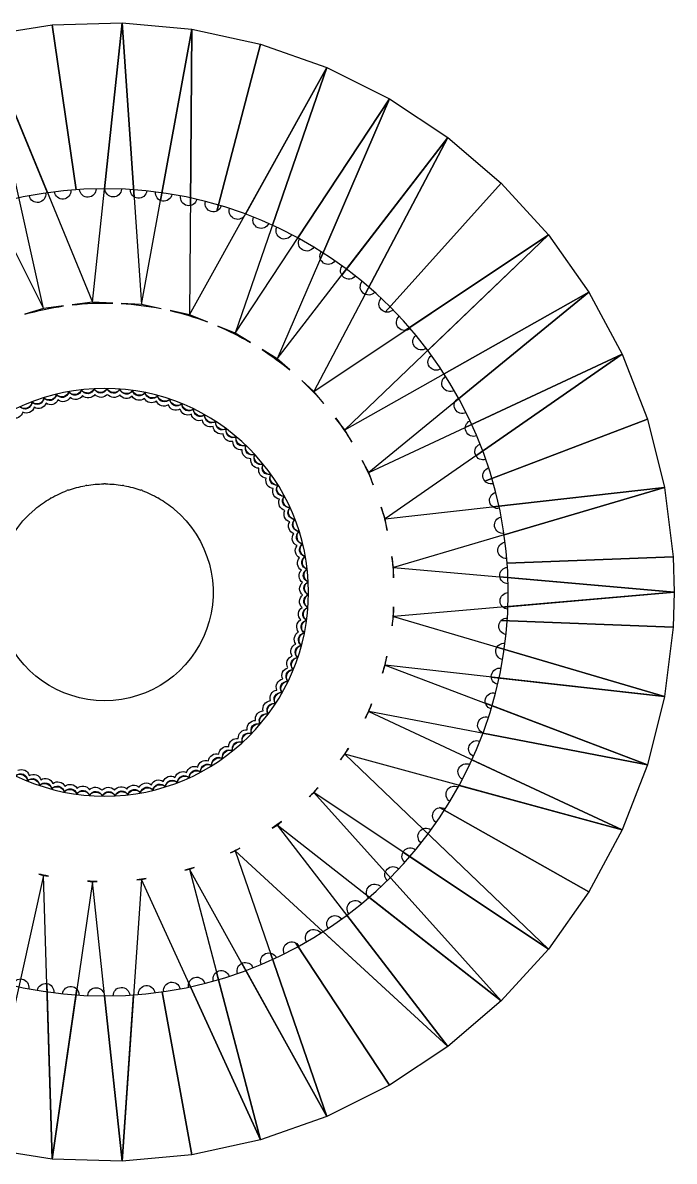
# Model space of a CAD drawing. Header units: centimetres. Extents: x 0 to 1.75, y 0 to 1.61.
# Drawn here: x 0.95 to 1.749, y 0.212 to 1.609 of the extents above; entities that cross this region are included whole.
import ezdxf

# ---------------------------------------------------------------- set-up
doc = ezdxf.new("R2010")
doc.units = ezdxf.units.CM
doc.header["$MEASUREMENT"] = 0
for name, color, linetype in [('sg90 gear v3_Sketch6', 7, 'Continuous'), ('sg90 gear v3_Sketch7', 7, 'Continuous'), ('sg90 gear v3_Sketch8', 7, 'Continuous')]:
    doc.layers.add(name, color=color, linetype=linetype)

msp = doc.modelspace()

# ---------------------------------------------------------------- linework, layer by layer
at = {"layer": 'sg90 gear v3_Sketch6'}
for p, q in [((1.0349, 1.2657), (1.0715, 1.6086)), ((1.0715, 1.6086), (1.0952, 1.2631)), ((0.9751, 1.258), (0.9006, 1.5927)), ((0.9006, 1.5927), (1.0349, 1.2657)), ((1.0952, 1.2631), (1.1571, 1.6006)), ((1.1571, 1.6006), (1.1541, 1.2504)), ((0.8179, 1.5692), (0.9751, 1.258)), ((1.1541, 1.2504), (1.3223, 1.5537)), ((1.3223, 1.5537), (1.2101, 1.2279)), ((1.2101, 1.2279), (1.3992, 1.5153)), ((1.3992, 1.5153), (1.2615, 1.1963)), ((1.2615, 1.1963), (1.4709, 1.4678)), ((1.4709, 1.4678), (1.3067, 1.1565)), ((1.3067, 1.1565), (1.5942, 1.3483)), ((1.5942, 1.3483), (1.3446, 1.1095)), ((1.3446, 1.1095), (1.6439, 1.2781)), ((1.6439, 1.2781), (1.374, 1.0569)), ((0.9751, 1.258), (0.9521, 1.251)), ((0.9997, 1.2612), (0.9751, 1.258)), ((1.0349, 1.2657), (1.0102, 1.2625)), ((1.0599, 1.2646), (1.0349, 1.2657)), ((1.0952, 1.2631), (1.0702, 1.2642)), ((1.1192, 1.2579), (1.0952, 1.2631)), ((1.1541, 1.2504), (1.1303, 1.2555)), ((1.1759, 1.2417), (1.1541, 1.2504)), ((1.2101, 1.2279), (1.1886, 1.2366)), ((1.2289, 1.2163), (1.2101, 1.2279)), ((1.2615, 1.1963), (1.243, 1.2077)), ((1.374, 1.0569), (1.6846, 1.2023)), ((1.6846, 1.2023), (1.3941, 1)), ((1.2769, 1.1827), (1.2615, 1.1963)), ((1.3067, 1.1565), (1.2917, 1.1697)), ((1.3187, 1.1417), (1.3067, 1.1565)), ((1.3446, 1.1095), (1.3331, 1.1238)), ((1.3531, 1.0943), (1.3446, 1.1095)), ((1.374, 1.0569), (1.3659, 1.0715)), ((1.3793, 1.0419), (1.374, 1.0569)), ((1.3941, 1), (1.7366, 1.0387)), ((1.7366, 1.0387), (1.4043, 0.9406)), ((1.3941, 1), (1.3891, 1.0143)), ((1.3966, 0.9858), (1.3941, 1)), ((1.4043, 0.9406), (1.402, 0.9539)), ((1.4043, 0.9406), (1.7485, 0.9104)), ((1.4043, 0.9276), (1.4043, 0.9406)), ((1.7485, 0.9104), (1.4043, 0.8802)), ((1.4024, 0.8688), (1.4043, 0.8802)), ((1.4043, 0.8802), (1.4043, 0.8924)), ((1.4043, 0.8802), (1.7366, 0.7821)), ((1.3941, 0.8208), (1.396, 0.8315)), ((1.3907, 0.811), (1.3941, 0.8208)), ((1.3941, 0.8208), (1.7156, 0.6986)), ((1.7366, 0.7821), (1.3941, 0.8208)), ((1.374, 0.7639), (1.3773, 0.7731)), ((1.3695, 0.7558), (1.374, 0.7639)), ((1.7156, 0.6986), (1.374, 0.7639)), ((1.374, 0.7639), (1.6846, 0.6185)), ((1.3446, 0.7113), (1.3488, 0.7188)), ((1.3394, 0.7047), (1.3446, 0.7113)), ((1.6846, 0.6185), (1.3446, 0.7113)), ((1.3446, 0.7113), (1.5942, 0.4725)), ((1.3067, 0.6643), (1.3116, 0.6704)), ((1.301, 0.6593), (1.3067, 0.6643)), ((1.5942, 0.4725), (1.3067, 0.6643)), ((1.3067, 0.6643), (1.5362, 0.4089)), ((1.2615, 0.6245), (1.2667, 0.6291)), ((1.2556, 0.6209), (1.2615, 0.6245)), ((1.2615, 0.6245), (1.4709, 0.353)), ((1.5362, 0.4089), (1.2615, 0.6245)), ((1.2042, 0.5905), (1.2101, 0.5929)), ((1.2101, 0.5929), (1.2156, 0.5963)), ((1.2101, 0.5929), (1.3223, 0.2671)), ((1.4709, 0.353), (1.2101, 0.5929)), ((1.1541, 0.5704), (1.1598, 0.5727)), ((0.9751, 0.5628), (0.9006, 0.2281)), ((0.9694, 0.5645), (0.9751, 0.5628)), ((0.9856, 0.2149), (0.9751, 0.5628)), ((0.9751, 0.5628), (0.9809, 0.562)), ((1.0952, 0.5577), (1.1009, 0.5589)), ((1.1482, 0.5691), (1.1541, 0.5704)), ((1.1541, 0.5704), (1.2412, 0.2386)), ((1.3223, 0.2671), (1.1541, 0.5704)), ((1.0349, 0.5551), (0.9856, 0.2149)), ((1.0292, 0.5559), (1.0349, 0.5551)), ((1.0349, 0.5551), (1.0407, 0.5554)), ((1.0715, 0.2122), (1.0349, 0.5551)), ((1.0952, 0.5577), (1.0715, 0.2122)), ((1.0893, 0.5574), (1.0952, 0.5577)), ((1.2412, 0.2386), (1.0952, 0.5577))]:
    msp.add_line(p, q, dxfattribs=at)
at = {"layer": 'sg90 gear v3_Sketch6', "extrusion": (0, 0, -1)}
msp.add_circle((-1.05, 0.91), 0.495, dxfattribs=at)
for centre, radius, start, end in [((-0.9676, 1.3982), 0.0101, 171.6298, 349.2), ((-0.9984, 1.4024), 0.0101, 175.2298, 352.8), ((-1.0294, 1.4047), 0.0101, 178.8298, 356.4), ((-1.0605, 1.405), 0.0101, 182.4298, 0), ((-1.0916, 1.4034), 0.0101, 186.0298, 3.6), ((-1.1225, 1.3998), 0.0101, 189.6298, 7.2), ((-1.1531, 1.3943), 0.0101, 193.2298, 10.8), ((-1.1833, 1.3868), 0.0101, 196.8298, 14.4), ((-1.2129, 1.3775), 0.0101, 200.4298, 18), ((-1.242, 1.3664), 0.0101, 204.0298, 21.6), ((-1.2703, 1.3534), 0.0101, 207.6298, 25.2), ((-1.2977, 1.3387), 0.0101, 211.2298, 28.8), ((-1.3241, 1.3223), 0.0101, 214.8298, 32.4), ((-1.3494, 1.3043), 0.0101, 218.4298, 36), ((-1.3736, 1.2847), 0.0101, 222.0298, 39.6), ((-1.05, 0.91), 0.3548, 73.9736, 81.8448), ((-1.05, 0.91), 0.3548, 83.5606, 91.6059), ((-1.05, 0.91), 0.3548, 93.2591, 101.2432), ((-1.3965, 1.2637), 0.0101, 225.6298, 43.2), ((-1.05, 0.91), 0.3548, 103.0813, 110.7911), ((-1.418, 1.2412), 0.0101, 229.2298, 46.8), ((-1.05, 0.91), 0.3548, 112.9923, 120.2893), ((-1.4381, 1.2174), 0.0101, 232.8298, 50.4), ((-1.05, 0.91), 0.3548, 122.954, 129.763), ((-1.4566, 1.1925), 0.0101, 236.4298, 54), ((-1.4736, 1.1664), 0.0101, 240.0298, 57.6), ((-1.05, 0.91), 0.3548, 132.9399, 139.2289), ((-0.9837, 1.1501), 0.00997, 204.6811, 304.4547), ((-0.9989, 1.1538), 0.00997, 208.2811, 308.0547), ((-1.0143, 1.1565), 0.00997, 211.8811, 311.6547), ((-1.0299, 1.1583), 0.00997, 215.4811, 315.2547), ((-1.0455, 1.1591), 0.00997, 219.0811, 318.8547), ((-1.0612, 1.1589), 0.00997, 222.6811, 322.4547), ((-1.0768, 1.1577), 0.00997, 226.2811, 326.0547), ((-1.0923, 1.1555), 0.00997, 229.8811, 329.6547), ((-1.1076, 1.1524), 0.00997, 233.4811, 333.2547), ((-1.4888, 1.1393), 0.0101, 243.6298, 61.2), ((-0.9399, 1.1335), 0.00997, 193.8811, 293.6547), ((-0.9541, 1.1399), 0.00997, 197.4811, 297.2547), ((-0.9688, 1.1455), 0.00997, 201.0811, 300.8547), ((-1.1227, 1.1483), 0.00997, 237.0811, 336.8547), ((-1.1375, 1.1432), 0.00997, 240.6811, 340.4547), ((-1.152, 1.1373), 0.00997, 244.2811, 344.0547), ((-1.1661, 1.1304), 0.00997, 247.8811, 347.6547), ((-1.1797, 1.1227), 0.00997, 251.4811, 351.2547), ((-1.05, 0.91), 0.3548, 142.9332, 148.6965), ((-1.5024, 1.1113), 0.0101, 247.2298, 64.8), ((-1.1928, 1.1141), 0.00997, 255.0811, 354.8547), ((-1.2053, 1.1048), 0.00997, 258.6811, 358.4547), ((-1.2172, 1.0946), 0.00997, 262.2811, 2.0547), ((-1.5141, 1.0825), 0.0101, 250.8298, 68.4), ((-1.2285, 1.0838), 0.00997, 265.8811, 5.6547), ((-1.2391, 1.0722), 0.00997, 269.4811, 9.2547), ((-1.2489, 1.06), 0.00997, 273.6956, 12.8547), ((-1.05, 0.91), 0.3548, 152.9251, 158.1709), ((-1.524, 1.053), 0.0101, 254.4298, 72), ((-1.2579, 1.0472), 0.0101, 276.8186, 16.3172), ((-1.2661, 1.0339), 0.00997, 280.2811, 19.4401), ((-1.2735, 1.0201), 0.00997, 283.8811, 23.6547), ((-1.5321, 1.0229), 0.0101, 258.0298, 75.6), ((-1.2799, 1.0059), 0.00997, 287.4811, 27.2547), ((-1.05, 0.91), 0.3548, 162.9102, 167.6567), ((-1.2855, 0.9912), 0.00997, 291.0811, 30.8547), ((-1.5382, 0.9924), 0.0101, 261.6298, 79.2), ((-1.2901, 0.9763), 0.00997, 294.6811, 34.4547), ((-1.2938, 0.9611), 0.00997, 298.2811, 38.0547), ((-1.5424, 0.9616), 0.0101, 265.2298, 82.8), ((-1.2965, 0.9457), 0.00997, 301.8811, 41.6547), ((-1.05, 0.91), 0.3548, 172.8836, 177.1573), ((-1.2983, 0.9301), 0.00997, 305.4811, 45.2547), ((-1.5447, 0.9306), 0.0101, 268.8298, 86.4), ((-1.2991, 0.9145), 0.00997, 309.0811, 48.8547), ((-1.545, 0.8995), 0.0101, 272.4298, 90), ((-1.2989, 0.8988), 0.00997, 312.6811, 52.4547), ((-1.2977, 0.8832), 0.00997, 316.2811, 56.0547), ((-1.05, 0.91), 0.3548, 182.8427, 186.6747), ((-1.2955, 0.8677), 0.00997, 319.8811, 59.6547), ((-1.5434, 0.8684), 0.0101, 276.0298, 93.6), ((-1.2924, 0.8524), 0.00997, 323.4811, 63.2547), ((-1.2883, 0.8373), 0.00997, 327.0811, 66.8547), ((-1.5398, 0.8375), 0.0101, 279.6298, 97.2), ((-1.2832, 0.8225), 0.00997, 330.6811, 70.4547), ((-1.05, 0.91), 0.3548, 192.785, 196.2113), ((-1.2773, 0.808), 0.00997, 334.2811, 74.0547), ((-1.5343, 0.8069), 0.0101, 283.2298, 100.8), ((-1.2704, 0.7939), 0.00997, 337.8811, 77.6547), ((-1.2627, 0.7803), 0.00997, 341.4811, 81.2547), ((-1.5268, 0.7767), 0.0101, 286.8298, 104.4), ((-1.2541, 0.7672), 0.00997, 345.0811, 84.8547), ((-1.05, 0.91), 0.3548, 202.7076, 205.7694), ((-1.2448, 0.7547), 0.00997, 348.6811, 88.4547), ((-1.5175, 0.7471), 0.0101, 290.4298, 108), ((-1.2238, 0.7315), 0.00997, 355.8811, 95.6547), ((-1.2346, 0.7428), 0.00997, 352.2811, 92.0547), ((-1.2122, 0.7209), 0.00997, 359.4811, 99.2547), ((-1.5064, 0.718), 0.0101, 294.0298, 111.6), ((-1.1872, 0.7021), 0.00997, 6.6811, 106.4547), ((-1.2, 0.7111), 0.00997, 3.0811, 102.8547), ((-1.05, 0.91), 0.3548, 212.609, 215.3501), ((-1.1739, 0.6939), 0.00997, 10.2811, 110.0547), ((-1.4934, 0.6897), 0.0101, 297.6298, 115.2), ((-0.948, 0.6827), 0.00997, 64.2811, 164.0547), ((-0.9625, 0.6768), 0.00997, 60.6811, 160.4547), ((-1.1312, 0.6745), 0.00997, 21.0811, 120.8547), ((-1.1459, 0.6801), 0.00997, 17.4811, 117.2547), ((-1.1601, 0.6865), 0.00997, 13.8811, 113.6547), ((-0.9773, 0.6717), 0.00997, 57.0811, 156.8547), ((-0.9924, 0.6676), 0.00997, 53.4811, 153.2547), ((-1.0077, 0.6645), 0.00997, 49.8811, 149.6547), ((-1.0232, 0.6623), 0.00997, 46.2811, 146.0547), ((-1.0388, 0.6611), 0.00997, 42.6811, 142.4547), ((-1.0545, 0.6609), 0.00997, 39.0811, 138.8547), ((-1.0701, 0.6617), 0.00997, 35.4811, 135.2547), ((-1.0857, 0.6635), 0.00997, 31.8811, 131.6547), ((-1.1011, 0.6662), 0.00997, 28.2811, 128.0547), ((-1.1163, 0.6699), 0.00997, 24.6811, 124.4547), ((-1.05, 0.91), 0.3548, 222.4878, 224.9548), ((-1.4787, 0.6623), 0.0101, 301.2298, 118.8), ((-1.4623, 0.6359), 0.0101, 304.8298, 122.4), ((-1.05, 0.91), 0.3548, 232.3424, 234.5849), ((-1.4443, 0.6106), 0.0101, 308.4298, 126), ((-1.05, 0.91), 0.3548, 242.172, 244.2407), ((-1.4247, 0.5864), 0.0101, 312.0298, 129.6), ((-1.05, 0.91), 0.3548, 251.9757, 253.923), ((-1.4037, 0.5635), 0.0101, 315.6298, 133.2), ((-1.05, 0.91), 0.3548, 281.2256, 283.1326), ((-1.05, 0.91), 0.3548, 261.7526, 263.6325), ((-1.05, 0.91), 0.3548, 271.5027, 273.3689), ((-1.3812, 0.542), 0.0101, 319.2298, 136.8), ((-1.3574, 0.5219), 0.0101, 322.8298, 140.4), ((-1.3325, 0.5034), 0.0101, 326.4298, 144), ((-1.3064, 0.4864), 0.0101, 330.0298, 147.6), ((-1.2793, 0.4712), 0.0101, 333.6298, 151.2), ((-1.2513, 0.4576), 0.0101, 337.2298, 154.8), ((-1.193, 0.436), 0.0101, 344.4298, 162), ((-1.2225, 0.4459), 0.0101, 340.8298, 158.4), ((-0.9469, 0.4257), 0.0101, 13.2298, 190.8), ((-1.1629, 0.4279), 0.0101, 348.0298, 165.6), ((-0.9775, 0.4202), 0.0101, 9.6298, 187.2), ((-1.0084, 0.4166), 0.0101, 6.0298, 183.6), ((-1.0395, 0.415), 0.0101, 2.4298, 180), ((-1.0706, 0.4153), 0.0101, 358.8298, 176.4), ((-1.1016, 0.4176), 0.0101, 355.2298, 172.8), ((-1.1324, 0.4218), 0.0101, 351.6298, 169.2)]:
    msp.add_arc(centre, radius, start, end, dxfattribs=at)
at = {"layer": 'sg90 gear v3_Sketch7'}
for p, q in [((1.0046, 1.0351, 0.5), (1.0038, 1.0347, 0.5)), ((1.0055, 1.0353, 0.5), (1.0046, 1.0351, 0.5)), ((1.027, 1.0411, 0.5), (1.0259, 1.0408, 0.5)), ((1.0281, 1.0412, 0.5), (1.027, 1.0411, 0.5)), ((1.05, 1.0431, 0.5), (1.0488, 1.043, 0.5)), ((1.0512, 1.043, 0.5), (1.05, 1.0431, 0.5)), ((1.073, 1.0411, 0.5), (1.0719, 1.0412, 0.5)), ((1.0741, 1.0408, 0.5), (1.073, 1.0411, 0.5)), ((1.0954, 1.0351, 0.5), (1.0945, 1.0353, 0.5)), ((1.0962, 1.0347, 0.5), (1.0954, 1.0351, 0.5)), ((0.9837, 1.0253, 0.5), (0.9832, 1.025, 0.5)), ((0.9842, 1.0256, 0.5), (0.9837, 1.0253, 0.5)), ((1.1163, 1.0253, 0.5), (1.1158, 1.0256, 0.5)), ((1.1168, 1.025, 0.5), (1.1163, 1.0253, 0.5)), ((0.9648, 1.0121, 0.5), (0.9647, 1.0121, 0.5)), ((0.9647, 1.0121, 0.5), (0.9647, 1.012, 0.5)), ((1.1353, 1.0121, 0.5), (1.1352, 1.0121, 0.5)), ((1.1354, 1.012, 0.5), (1.1353, 1.0121, 0.5))]:
    msp.add_line(p, q, dxfattribs=at)
at = {"layer": 'sg90 gear v3_Sketch7', "extrusion": (0, 0, -1)}
for centre, radius, start, end in [((-0.9837, 1.1501, -0.5), 0.00997, 204.6811, 304.4547), ((-0.9989, 1.1538, -0.5), 0.00997, 208.2811, 308.0547), ((-1.0143, 1.1565, -0.5), 0.00997, 211.8811, 311.6547), ((-1.0299, 1.1583, -0.5), 0.00997, 215.4811, 315.2547), ((-1.0455, 1.1591, -0.5), 0.00997, 219.0811, 318.8547), ((-1.0612, 1.1589, -0.5), 0.00997, 222.6811, 322.4547), ((-1.0768, 1.1577, -0.5), 0.00997, 226.2811, 326.0547), ((-1.0923, 1.1555, -0.5), 0.00997, 229.8811, 329.6547), ((-1.1076, 1.1524, -0.5), 0.00997, 233.4811, 333.2547), ((-0.9399, 1.1335, -0.5), 0.00997, 193.8811, 293.6547), ((-0.9541, 1.1399, -0.5), 0.00997, 197.4811, 297.2547), ((-0.9688, 1.1455, -0.5), 0.00997, 201.0811, 300.8547), ((-1.1227, 1.1483, -0.5), 0.00997, 237.0811, 336.8547), ((-1.1375, 1.1432, -0.5), 0.00997, 240.6811, 340.4547), ((-1.152, 1.1373, -0.5), 0.00997, 244.2811, 344.0547), ((-1.1661, 1.1304, -0.5), 0.00997, 247.8811, 347.6547), ((-1.1797, 1.1227, -0.5), 0.00997, 251.4811, 351.2547), ((-1.1928, 1.1141, -0.5), 0.00997, 255.0811, 354.8547), ((-1.2053, 1.1048, -0.5), 0.00997, 258.6811, 358.4547), ((-1.2172, 1.0946, -0.5), 0.00997, 262.2811, 2.0547), ((-1.2285, 1.0838, -0.5), 0.00997, 265.8811, 5.6547), ((-1.2391, 1.0722, -0.5), 0.00997, 269.4811, 9.2547), ((-1.2489, 1.06, -0.5), 0.00997, 273.6956, 12.8547), ((-1.2579, 1.0472, -0.5), 0.0101, 276.8186, 16.3172), ((-1.05, 0.91, -0.5), 0.133, 60.3243, 69.6758), ((-1.05, 0.91, -0.5), 0.133, 70.4521, 79.5475), ((-1.05, 0.91, -0.5), 0.133, 80.5188, 89.4816), ((-1.05, 0.91, -0.5), 0.133, 90.5185, 99.4812), ((-1.05, 0.91, -0.5), 0.133, 100.4526, 109.5478), ((-1.05, 0.91, -0.5), 0.133, 110.3244, 119.6757), ((-1.2661, 1.0339, -0.5), 0.00997, 280.2811, 19.4401), ((-1.05, 0.91, -0.5), 0.133, 50.1438, 59.8565), ((-1.05, 0.91, -0.5), 0.133, 120.1436, 129.856), ((-1.2735, 1.0201, -0.5), 0.00997, 283.8811, 23.6547), ((-1.05, 0.91, -0.5), 0.133, 129.921, 50.0792), ((-1.2799, 1.0059, -0.5), 0.00997, 287.4811, 27.2547), ((-1.2855, 0.9912, -0.5), 0.00997, 291.0811, 30.8547), ((-1.2901, 0.9763, -0.5), 0.00997, 294.6811, 34.4547), ((-1.2938, 0.9611, -0.5), 0.00997, 298.2811, 38.0547), ((-1.2965, 0.9457, -0.5), 0.00997, 301.8811, 41.6547), ((-1.2983, 0.9301, -0.5), 0.00997, 305.4811, 45.2547), ((-1.2991, 0.9145, -0.5), 0.00997, 309.0811, 48.8547), ((-1.2989, 0.8988, -0.5), 0.00997, 312.6811, 52.4547), ((-1.2977, 0.8832, -0.5), 0.00997, 316.2811, 56.0547), ((-1.2955, 0.8677, -0.5), 0.00997, 319.8811, 59.6547), ((-1.2924, 0.8524, -0.5), 0.00997, 323.4811, 63.2547), ((-1.2883, 0.8373, -0.5), 0.00997, 327.0811, 66.8547), ((-1.2832, 0.8225, -0.5), 0.00997, 330.6811, 70.4547), ((-1.2773, 0.808, -0.5), 0.00997, 334.2811, 74.0547), ((-1.2704, 0.7939, -0.5), 0.00997, 337.8811, 77.6547), ((-1.2627, 0.7803, -0.5), 0.00997, 341.4811, 81.2547), ((-1.2541, 0.7672, -0.5), 0.00997, 345.0811, 84.8547), ((-1.2448, 0.7547, -0.5), 0.00997, 348.6811, 88.4547), ((-1.2238, 0.7315, -0.5), 0.00997, 355.8811, 95.6547), ((-1.2346, 0.7428, -0.5), 0.00997, 352.2811, 92.0547), ((-1.2122, 0.7209, -0.5), 0.00997, 359.4811, 99.2547), ((-1.1872, 0.7021, -0.5), 0.00997, 6.6811, 106.4547), ((-1.2, 0.7111, -0.5), 0.00997, 3.0811, 102.8547), ((-1.1739, 0.6939, -0.5), 0.00997, 10.2811, 110.0547), ((-0.948, 0.6827, -0.5), 0.00997, 64.2811, 164.0547), ((-0.9625, 0.6768, -0.5), 0.00997, 60.6811, 160.4547), ((-1.1312, 0.6745, -0.5), 0.00997, 21.0811, 120.8547), ((-1.1459, 0.6801, -0.5), 0.00997, 17.4811, 117.2547), ((-1.1601, 0.6865, -0.5), 0.00997, 13.8811, 113.6547), ((-0.9773, 0.6717, -0.5), 0.00997, 57.0811, 156.8547), ((-0.9924, 0.6676, -0.5), 0.00997, 53.4811, 153.2547), ((-1.0077, 0.6645, -0.5), 0.00997, 49.8811, 149.6547), ((-1.0232, 0.6623, -0.5), 0.00997, 46.2811, 146.0547), ((-1.0388, 0.6611, -0.5), 0.00997, 42.6811, 142.4547), ((-1.0545, 0.6609, -0.5), 0.00997, 39.0811, 138.8547), ((-1.0701, 0.6617, -0.5), 0.00997, 35.4811, 135.2547), ((-1.0857, 0.6635, -0.5), 0.00997, 31.8811, 131.6547), ((-1.1011, 0.6662, -0.5), 0.00997, 28.2811, 128.0547), ((-1.1163, 0.6699, -0.5), 0.00997, 24.6811, 124.4547)]:
    msp.add_arc(centre, radius, start, end, dxfattribs=at)
at = {"layer": 'sg90 gear v3_Sketch8'}
for p, q in [((0.9006, 1.5927), (0.9856, 1.6059)), ((0.9856, 1.6059), (1.0715, 1.6086)), ((0.9856, 1.6059), (1.0149, 1.4038)), ((1.0149, 1.4038), (0.9856, 1.6059)), ((1.0498, 1.405), (1.0715, 1.6086)), ((1.0715, 1.6086), (1.0498, 1.405)), ((1.0715, 1.6086), (1.0861, 1.3948)), ((1.0715, 1.6086), (1.1571, 1.6006)), ((1.0861, 1.3948), (1.0715, 1.6086)), ((0.9006, 1.5927), (0.9797, 1.4)), ((0.9797, 1.4), (0.9006, 1.5927)), ((1.1571, 1.6006), (1.1186, 1.3905)), ((1.1186, 1.3905), (1.1571, 1.6006)), ((1.1553, 1.3844), (1.1571, 1.6006)), ((1.1571, 1.6006), (1.1553, 1.3844)), ((1.1571, 1.6006), (1.2412, 1.5822)), ((1.2412, 1.5822), (1.1875, 1.3777)), ((1.1875, 1.3777), (1.2412, 1.5822)), ((1.2412, 1.5822), (1.3223, 1.5537)), ((1.2226, 1.3739), (1.3223, 1.5537)), ((1.3223, 1.5537), (1.2226, 1.3739)), ((1.3223, 1.5537), (1.2557, 1.3603)), ((1.2557, 1.3603), (1.3223, 1.5537)), ((1.3223, 1.5537), (1.3992, 1.5153)), ((1.2869, 1.3446), (1.3992, 1.5153)), ((1.3992, 1.5153), (1.2869, 1.3446)), ((1.3992, 1.5153), (1.3145, 1.3191)), ((1.3145, 1.3191), (1.3992, 1.5153)), ((1.3992, 1.5153), (1.4709, 1.4678)), ((1.4709, 1.4678), (1.3408, 1.2991)), ((1.3408, 1.2991), (1.4709, 1.4678)), ((1.3695, 1.2755), (1.4709, 1.4678)), ((1.4709, 1.4678), (1.3695, 1.2755)), ((1.4709, 1.4678), (1.5362, 1.4119)), ((1.3942, 1.2538), (1.5362, 1.4119)), ((1.5362, 1.4119), (1.3942, 1.2538)), ((1.5362, 1.4119), (1.5942, 1.3483)), ((1.5942, 1.3483), (1.4186, 1.2311)), ((1.4186, 1.2311), (1.5942, 1.3483)), ((1.4462, 1.2067), (1.5942, 1.3483)), ((1.5942, 1.3483), (1.4462, 1.2067)), ((1.5942, 1.3483), (1.6439, 1.2781)), ((1.4662, 1.178), (1.6439, 1.2781)), ((1.6439, 1.2781), (1.4662, 1.178)), ((1.6439, 1.2781), (1.4796, 1.1435)), ((1.4796, 1.1435), (1.6439, 1.2781)), ((1.6439, 1.2781), (1.6846, 1.2023)), ((0.9751, 1.258), (0.9521, 1.251)), ((0.9997, 1.2612), (0.9751, 1.258)), ((1.0349, 1.2657), (1.0102, 1.2625)), ((1.0599, 1.2646), (1.0349, 1.2657)), ((1.0952, 1.2631), (1.0702, 1.2642)), ((1.1192, 1.2579), (1.0952, 1.2631)), ((1.1541, 1.2504), (1.1303, 1.2555)), ((1.1759, 1.2417), (1.1541, 1.2504)), ((1.2101, 1.2279), (1.1886, 1.2366)), ((1.2289, 1.2163), (1.2101, 1.2279)), ((1.2615, 1.1963), (1.243, 1.2077)), ((1.6846, 1.2023), (1.4923, 1.1123)), ((1.4923, 1.1123), (1.6846, 1.2023)), ((1.6846, 1.2023), (1.5053, 1.0775)), ((1.5053, 1.0775), (1.6846, 1.2023)), ((1.6846, 1.2023), (1.7156, 1.1222)), ((1.2769, 1.1827), (1.2615, 1.1963)), ((1.3067, 1.1565), (1.2917, 1.1697)), ((1.3187, 1.1417), (1.3067, 1.1565)), ((1.3446, 1.1095), (1.3331, 1.1238)), ((1.5163, 1.0464), (1.7156, 1.1222)), ((1.7156, 1.1222), (1.5163, 1.0464)), ((1.7156, 1.1222), (1.7366, 1.0387)), ((1.3531, 1.0943), (1.3446, 1.1095)), ((1.374, 1.0569), (1.3659, 1.0715)), ((1.3793, 1.0419), (1.374, 1.0569)), ((1.7366, 1.0387), (1.5259, 1.0149)), ((1.5259, 1.0149), (1.7366, 1.0387)), ((1.5399, 0.9806), (1.7366, 1.0387)), ((1.7366, 1.0387), (1.5399, 0.9806)), ((1.7366, 1.0387), (1.7472, 0.9534)), ((1.3941, 1), (1.3891, 1.0143)), ((1.3966, 0.9858), (1.3941, 1)), ((1.4043, 0.9406), (1.402, 0.9539)), ((1.7472, 0.9534), (1.5437, 0.9458)), ((1.5437, 0.9458), (1.7472, 0.9534)), ((1.7472, 0.9534), (1.7485, 0.9104)), ((1.4043, 0.9276), (1.4043, 0.9406)), ((1.5347, 0.9291), (1.7485, 0.9104)), ((1.7485, 0.9104), (1.5347, 0.9291)), ((1.5383, 0.892), (1.7485, 0.9104)), ((1.7485, 0.9104), (1.5383, 0.892)), ((1.7485, 0.9104), (1.7472, 0.8674)), ((1.4024, 0.8688), (1.4043, 0.8802)), ((1.4043, 0.8802), (1.4043, 0.8924)), ((1.7472, 0.8674), (1.536, 0.8753)), ((1.536, 0.8753), (1.7472, 0.8674)), ((1.7472, 0.8674), (1.7366, 0.7821)), ((1.7366, 0.7821), (1.5311, 0.8428)), ((1.5311, 0.8428), (1.7366, 0.7821)), ((1.3941, 0.8208), (1.396, 0.8315)), ((1.3907, 0.811), (1.3941, 0.8208)), ((1.5242, 0.8061), (1.7366, 0.7821)), ((1.7366, 0.7821), (1.5242, 0.8061)), ((1.7366, 0.7821), (1.7156, 0.6986)), ((1.374, 0.7639), (1.3773, 0.7731)), ((1.7156, 0.6986), (1.5171, 0.7741)), ((1.5171, 0.7741), (1.7156, 0.6986)), ((1.3695, 0.7558), (1.374, 0.7639)), ((1.7156, 0.6986), (1.5139, 0.7372)), ((1.5139, 0.7372), (1.7156, 0.6986)), ((1.3446, 0.7113), (1.3488, 0.7188)), ((1.3394, 0.7047), (1.3446, 0.7113)), ((1.6846, 0.6185), (1.5004, 0.7047)), ((1.5004, 0.7047), (1.6846, 0.6185)), ((1.7156, 0.6986), (1.6846, 0.6185)), ((1.3067, 0.6643), (1.3116, 0.6704)), ((1.6846, 0.6185), (1.4846, 0.6731)), ((1.4846, 0.6731), (1.6846, 0.6185)), ((1.301, 0.6593), (1.3067, 0.6643)), ((1.4607, 0.6459), (1.6439, 0.5427)), ((1.6439, 0.5427), (1.4607, 0.6459)), ((1.2615, 0.6245), (1.2667, 0.6291)), ((1.2556, 0.6209), (1.2615, 0.6245)), ((1.5942, 0.4725), (1.4402, 0.6198)), ((1.4402, 0.6198), (1.5942, 0.4725)), ((1.6846, 0.6185), (1.6439, 0.5427)), ((1.2042, 0.5905), (1.2101, 0.5929)), ((1.2101, 0.5929), (1.2156, 0.5963)), ((1.5942, 0.4725), (1.416, 0.5914)), ((1.416, 0.5914), (1.5942, 0.4725)), ((1.1541, 0.5704), (1.1598, 0.5727)), ((0.9694, 0.5645), (0.9751, 0.5628)), ((0.9751, 0.5628), (0.9809, 0.562)), ((1.0952, 0.5577), (1.1009, 0.5589)), ((1.1482, 0.5691), (1.1541, 0.5704)), ((1.3942, 0.567), (1.5362, 0.4089)), ((1.5362, 0.4089), (1.3942, 0.567)), ((1.0292, 0.5559), (1.0349, 0.5551)), ((1.0349, 0.5551), (1.0407, 0.5554)), ((1.0893, 0.5574), (1.0952, 0.5577)), ((1.5362, 0.4089), (1.372, 0.5378)), ((1.372, 0.5378), (1.5362, 0.4089)), ((1.6439, 0.5427), (1.5942, 0.4725)), ((1.4709, 0.353), (1.3468, 0.5139)), ((1.3468, 0.5139), (1.4709, 0.353)), ((1.3179, 0.4937), (1.4709, 0.353)), ((1.4709, 0.353), (1.3179, 0.4937)), ((1.3992, 0.3055), (1.2845, 0.4798)), ((1.2845, 0.4798), (1.3992, 0.3055)), ((1.2533, 0.4675), (1.3223, 0.2671)), ((1.3223, 0.2671), (1.2533, 0.4675)), ((1.5942, 0.4725), (1.5362, 0.4089)), ((1.2181, 0.455), (1.3223, 0.2671)), ((1.3223, 0.2671), (1.2181, 0.455)), ((1.2412, 0.2386), (1.1872, 0.4443)), ((1.1872, 0.4443), (1.2412, 0.2386)), ((0.9856, 0.2149), (0.9791, 0.4302)), ((0.9791, 0.4302), (0.9856, 0.2149)), ((0.9856, 0.2149), (1.0158, 0.4235)), ((1.0158, 0.4235), (0.9856, 0.2149)), ((1.1571, 0.2202), (1.1204, 0.42)), ((1.1204, 0.42), (1.1571, 0.2202)), ((1.1532, 0.4307), (1.2412, 0.2386)), ((1.2412, 0.2386), (1.1532, 0.4307)), ((1.0715, 0.2122), (1.0499, 0.415)), ((1.0499, 0.415), (1.0715, 0.2122)), ((1.0715, 0.2122), (1.0855, 0.4163)), ((1.0855, 0.4163), (1.0715, 0.2122)), ((1.5362, 0.4089), (1.4709, 0.353)), ((1.4709, 0.353), (1.3992, 0.3055)), ((1.3992, 0.3055), (1.3223, 0.2671)), ((1.3223, 0.2671), (1.2412, 0.2386)), ((1.2412, 0.2386), (1.1571, 0.2202)), ((0.9856, 0.2149), (0.9006, 0.2281)), ((1.0715, 0.2122), (0.9856, 0.2149)), ((1.1571, 0.2202), (1.0715, 0.2122))]:
    msp.add_line(p, q, dxfattribs=at)
at = {"layer": 'sg90 gear v3_Sketch8', "extrusion": (0, 0, -1)}
msp.add_circle((-1.05, 0.91), 0.25, dxfattribs=at)
for centre, radius, start, end in [((-1.05, 0.91), 0.3548, 73.9736, 81.8448), ((-1.05, 0.91), 0.3548, 83.5606, 91.6059), ((-1.05, 0.91), 0.3548, 93.2591, 101.2432), ((-1.05, 0.91), 0.3548, 103.0813, 110.7911), ((-1.05, 0.91), 0.3548, 112.9923, 120.2893), ((-1.05, 0.91), 0.3548, 122.954, 129.763), ((-1.0291, 1.1615), 0.00794, 193.3852, 337.1205), ((-1.0449, 1.1623), 0.00794, 196.9852, 340.7205), ((-1.0608, 1.1621), 0.00794, 200.5852, 344.3205), ((-1.0766, 1.1609), 0.00794, 204.1852, 347.9205), ((-1.05, 0.91), 0.3548, 132.9399, 139.2289), ((-0.9672, 1.1484), 0.00794, 178.9852, 322.7205), ((-0.9664, 1.1511), 0.00997, 201.0811, 300.8547), ((-0.9824, 1.1531), 0.00794, 182.5852, 326.3205), ((-0.9817, 1.1559), 0.00997, 204.6811, 304.4547), ((-0.9837, 1.1501), 0.00997, 204.6811, 304.4547), ((-0.9978, 1.1569), 0.00794, 186.1852, 329.9205), ((-0.9972, 1.1597), 0.00997, 208.2811, 308.0547), ((-0.9989, 1.1538), 0.00997, 208.2811, 308.0547), ((-1.0134, 1.1597), 0.00794, 189.7852, 333.5205), ((-1.013, 1.1625), 0.00997, 211.8811, 311.6547), ((-1.0143, 1.1565), 0.00997, 211.8811, 311.6547), ((-1.029, 1.1644), 0.00997, 215.4811, 315.2547), ((-1.0299, 1.1583), 0.00997, 215.4811, 315.2547), ((-1.045, 1.1652), 0.00997, 219.0811, 318.8547), ((-1.0455, 1.1591), 0.00997, 219.0811, 318.8547), ((-1.061, 1.165), 0.00997, 222.6811, 322.4547), ((-1.0612, 1.1589), 0.00997, 222.6811, 322.4547), ((-1.0768, 1.1577), 0.00997, 226.2811, 326.0547), ((-1.077, 1.1638), 0.00997, 226.2811, 326.0547), ((-1.0923, 1.1555), 0.00997, 229.8811, 329.6547), ((-1.0929, 1.1616), 0.00997, 229.8811, 329.6547), ((-1.0923, 1.1588), 0.00794, 207.7852, 351.5205), ((-1.1076, 1.1524), 0.00997, 233.4811, 333.2547), ((-1.1086, 1.1584), 0.00997, 233.4811, 333.2547), ((-1.1079, 1.1556), 0.00794, 211.3852, 355.1205), ((-1.1241, 1.1543), 0.00997, 237.0811, 336.8547), ((-1.1232, 1.1515), 0.00794, 214.9852, 358.7205), ((-1.1393, 1.1491), 0.00997, 240.6811, 340.4547), ((-1.1382, 1.1464), 0.00794, 218.5852, 2.3205), ((-0.9399, 1.1335), 0.00997, 193.8811, 293.6547), ((-0.9524, 1.1427), 0.00794, 175.3852, 319.1205), ((-0.9514, 1.1454), 0.00997, 197.4811, 297.2547), ((-0.9541, 1.1399), 0.00997, 197.4811, 297.2547), ((-0.9688, 1.1455), 0.00997, 201.0811, 300.8547), ((-1.1227, 1.1483), 0.00997, 237.0811, 336.8547), ((-1.1375, 1.1432), 0.00997, 240.6811, 340.4547), ((-1.152, 1.1373), 0.00997, 244.2811, 344.0547), ((-1.1541, 1.143), 0.00997, 244.2811, 344.0547), ((-1.1529, 1.1404), 0.00794, 222.1852, 5.9205), ((-1.1671, 1.1335), 0.00794, 225.7852, 9.5205), ((-1.1685, 1.136), 0.00997, 247.8811, 347.6547), ((-1.1661, 1.1304), 0.00997, 247.8811, 347.6547), ((-1.1797, 1.1227), 0.00997, 251.4811, 351.2547), ((-1.1809, 1.1257), 0.00794, 229.3852, 13.1205), ((-1.1825, 1.1282), 0.00997, 251.4811, 351.2547), ((-1.1942, 1.1171), 0.00794, 232.9852, 16.7205), ((-1.1959, 1.1194), 0.00997, 255.0811, 354.8547), ((-1.05, 0.91), 0.3548, 142.9332, 148.6965), ((-1.1928, 1.1141), 0.00997, 255.0811, 354.8547), ((-1.2053, 1.1048), 0.00997, 258.6811, 358.4547), ((-1.2069, 1.1076), 0.00794, 236.5852, 20.3205), ((-1.2088, 1.1098), 0.00997, 258.6811, 358.4547), ((-1.2172, 1.0946), 0.00997, 262.2811, 2.0547), ((-1.219, 1.0974), 0.00794, 240.1852, 23.9205), ((-1.221, 1.0995), 0.00997, 262.2811, 2.0547), ((-1.2305, 1.0864), 0.00794, 243.7852, 27.5205), ((-1.2326, 1.0884), 0.00997, 265.8811, 5.6547), ((-1.2285, 1.0838), 0.00997, 265.8811, 5.6547), ((-1.2412, 1.0747), 0.00794, 247.3852, 31.1205), ((-1.2434, 1.0765), 0.00997, 269.4811, 9.2547), ((-1.2391, 1.0722), 0.00997, 269.4811, 9.2547), ((-1.2489, 1.06), 0.00997, 273.6956, 12.8547), ((-1.2511, 1.0624), 0.00794, 250.9852, 34.7205), ((-1.2535, 1.0641), 0.00997, 273.0811, 12.8547), ((-1.05, 0.91), 0.3548, 152.9251, 158.1709), ((-1.2579, 1.0472), 0.0101, 276.8186, 16.3172), ((-1.2603, 1.0495), 0.00794, 254.5852, 38.3205), ((-1.2628, 1.051), 0.00997, 276.6811, 16.4547), ((-1.2661, 1.0339), 0.00997, 280.2811, 19.4401), ((-1.2687, 1.036), 0.00794, 258.1852, 41.9205), ((-1.2712, 1.0373), 0.00997, 280.2811, 20.0547), ((-1.2735, 1.0201), 0.00997, 283.8811, 23.6547), ((-1.2761, 1.022), 0.00794, 261.7852, 45.5205), ((-1.2788, 1.0232), 0.00997, 283.8811, 23.6547), ((-1.2799, 1.0059), 0.00997, 287.4811, 27.2547), ((-1.2827, 1.0076), 0.00794, 265.3852, 49.1205), ((-1.2854, 1.0086), 0.00997, 287.4811, 27.2547), ((-1.05, 0.91), 0.3548, 162.9102, 167.6567), ((-1.2855, 0.9912), 0.00997, 291.0811, 30.8547), ((-1.2884, 0.9928), 0.00794, 268.9852, 52.7205), ((-1.2911, 0.9936), 0.00997, 291.0811, 30.8547), ((-1.2901, 0.9763), 0.00997, 294.6811, 34.4547), ((-1.2931, 0.9776), 0.00794, 272.5852, 56.3205), ((-1.2959, 0.9783), 0.00997, 294.6811, 34.4547), ((-1.2938, 0.9611), 0.00997, 298.2811, 38.0547), ((-1.2969, 0.9622), 0.00794, 276.1852, 59.9205), ((-1.2997, 0.9628), 0.00997, 298.2811, 38.0547), ((-1.2965, 0.9457), 0.00997, 301.8811, 41.6547), ((-1.2997, 0.9466), 0.00794, 279.7852, 63.5205), ((-1.3025, 0.947), 0.00997, 301.8811, 41.6547), ((-1.05, 0.91), 0.3548, 172.8836, 177.1573), ((-1.2983, 0.9301), 0.00997, 305.4811, 45.2547), ((-1.3015, 0.9309), 0.00794, 283.3852, 67.1205), ((-1.3044, 0.931), 0.00997, 305.4811, 45.2547), ((-1.2991, 0.9145), 0.00997, 309.0811, 48.8547), ((-1.3023, 0.9151), 0.00794, 286.9852, 70.7205), ((-1.3052, 0.915), 0.00997, 309.0811, 48.8547), ((-1.2989, 0.8988), 0.00997, 312.6811, 52.4547), ((-1.3021, 0.8992), 0.00794, 290.5852, 74.3205), ((-1.305, 0.899), 0.00997, 312.6811, 52.4547), ((-1.2977, 0.8832), 0.00997, 316.2811, 56.0547), ((-1.3009, 0.8834), 0.00794, 294.1852, 77.9205), ((-1.3038, 0.883), 0.00997, 316.2811, 56.0547), ((-1.05, 0.91), 0.3548, 182.8427, 186.6747), ((-1.2955, 0.8677), 0.00997, 319.8811, 59.6547), ((-1.2988, 0.8677), 0.00794, 297.7852, 81.5205), ((-1.3016, 0.8671), 0.00997, 319.8811, 59.6547), ((-1.2924, 0.8524), 0.00997, 323.4811, 63.2547), ((-1.2956, 0.8521), 0.00794, 301.3852, 85.1205), ((-1.2984, 0.8514), 0.00997, 323.4811, 63.2547), ((-1.2883, 0.8373), 0.00997, 327.0811, 66.8547), ((-1.2915, 0.8368), 0.00794, 304.9852, 88.7205), ((-1.2943, 0.8359), 0.00997, 327.0811, 66.8547), ((-1.2832, 0.8225), 0.00997, 330.6811, 70.4547), ((-1.2864, 0.8218), 0.00794, 308.5852, 92.3205), ((-1.2891, 0.8207), 0.00997, 330.6811, 70.4547), ((-1.05, 0.91), 0.3548, 192.785, 196.2113), ((-1.2773, 0.808), 0.00997, 334.2811, 74.0547), ((-1.2804, 0.8071), 0.00794, 312.1852, 95.9205), ((-1.283, 0.8059), 0.00997, 334.2811, 74.0547), ((-1.2704, 0.7939), 0.00997, 337.8811, 77.6547), ((-1.2735, 0.7929), 0.00794, 315.7852, 99.5205), ((-1.276, 0.7915), 0.00997, 337.8811, 77.6547), ((-1.2627, 0.7803), 0.00997, 341.4811, 81.2547), ((-1.2657, 0.7791), 0.00794, 319.3852, 103.1205), ((-1.2682, 0.7775), 0.00997, 341.4811, 81.2547), ((-1.2541, 0.7672), 0.00997, 345.0811, 84.8547), ((-1.2571, 0.7658), 0.00794, 322.9852, 106.7205), ((-1.2594, 0.7641), 0.00997, 345.0811, 84.8547), ((-1.05, 0.91), 0.3548, 202.7076, 205.7694), ((-1.2448, 0.7547), 0.00997, 348.6811, 88.4547), ((-1.2476, 0.7531), 0.00794, 326.5852, 110.3205), ((-1.2498, 0.7512), 0.00997, 348.6811, 88.4547), ((-1.2238, 0.7315), 0.00997, 355.8811, 95.6547), ((-1.2346, 0.7428), 0.00997, 352.2811, 92.0547), ((-1.2374, 0.741), 0.00794, 330.1852, 113.9205), ((-1.2395, 0.739), 0.00997, 352.2811, 92.0547), ((-1.2122, 0.7209), 0.00997, 359.4811, 99.2547), ((-1.2147, 0.7188), 0.00794, 337.3852, 121.1205), ((-1.2165, 0.7166), 0.00997, 359.4811, 99.2547), ((-1.2264, 0.7295), 0.00794, 333.7852, 117.5205), ((-1.2284, 0.7274), 0.00997, 355.8811, 95.6547), ((-1.1872, 0.7021), 0.00997, 6.6811, 106.4547), ((-1.2, 0.7111), 0.00997, 3.0811, 102.8547), ((-1.2024, 0.7089), 0.00794, 340.9852, 124.7205), ((-1.2041, 0.7065), 0.00997, 3.0811, 102.8547), ((-1.05, 0.91), 0.3548, 212.609, 215.3501), ((-1.1739, 0.6939), 0.00997, 10.2811, 110.0547), ((-1.176, 0.6913), 0.00794, 348.1852, 131.9205), ((-1.1773, 0.6888), 0.00997, 10.2811, 110.0547), ((-1.1895, 0.6997), 0.00794, 344.5852, 128.3205), ((-1.191, 0.6972), 0.00997, 6.6811, 106.4547), ((-0.9471, 0.6796), 0.00794, 42.1852, 185.9205), ((-0.9459, 0.677), 0.00997, 64.2811, 164.0547), ((-0.948, 0.6827), 0.00997, 64.2811, 164.0547), ((-0.9625, 0.6768), 0.00997, 60.6811, 160.4547), ((-1.1312, 0.6745), 0.00997, 21.0811, 120.8547), ((-1.1459, 0.6801), 0.00997, 17.4811, 117.2547), ((-1.1486, 0.6746), 0.00997, 17.4811, 117.2547), ((-1.1476, 0.6773), 0.00794, 355.3852, 139.1205), ((-1.1601, 0.6865), 0.00997, 13.8811, 113.6547), ((-1.1632, 0.6812), 0.00997, 13.8811, 113.6547), ((-1.162, 0.6839), 0.00794, 351.7852, 135.5205), ((-0.9618, 0.6736), 0.00794, 38.5852, 182.3205), ((-0.9607, 0.6709), 0.00997, 60.6811, 160.4547), ((-0.9768, 0.6685), 0.00794, 34.9852, 178.7205), ((-0.9759, 0.6657), 0.00997, 57.0811, 156.8547), ((-0.9773, 0.6717), 0.00997, 57.0811, 156.8547), ((-0.9921, 0.6644), 0.00794, 31.3852, 175.1205), ((-0.9914, 0.6616), 0.00997, 53.4811, 153.2547), ((-0.9924, 0.6676), 0.00997, 53.4811, 153.2547), ((-1.0077, 0.6645), 0.00997, 49.8811, 149.6547), ((-1.0232, 0.6623), 0.00997, 46.2811, 146.0547), ((-1.0388, 0.6611), 0.00997, 42.6811, 142.4547), ((-1.0545, 0.6609), 0.00997, 39.0811, 138.8547), ((-1.0701, 0.6617), 0.00997, 35.4811, 135.2547), ((-1.0857, 0.6635), 0.00997, 31.8811, 131.6547), ((-1.1011, 0.6662), 0.00997, 28.2811, 128.0547), ((-1.1028, 0.6603), 0.00997, 28.2811, 128.0547), ((-1.1022, 0.6631), 0.00794, 6.1852, 149.9205), ((-1.1163, 0.6699), 0.00997, 24.6811, 124.4547), ((-1.1183, 0.6641), 0.00997, 24.6811, 124.4547), ((-1.1176, 0.6669), 0.00794, 2.5852, 146.3205), ((-1.1336, 0.6689), 0.00997, 21.0811, 120.8547), ((-1.1328, 0.6716), 0.00794, 358.9852, 142.7205), ((-1.05, 0.91), 0.3548, 222.4878, 224.9548), ((-1.0077, 0.6612), 0.00794, 27.7852, 171.5205), ((-1.0071, 0.6584), 0.00997, 49.8811, 149.6547), ((-1.023, 0.6562), 0.00997, 46.2811, 146.0547), ((-1.0234, 0.6591), 0.00794, 24.1852, 167.9205), ((-1.039, 0.655), 0.00997, 42.6811, 142.4547), ((-1.0392, 0.6579), 0.00794, 20.5852, 164.3205), ((-1.055, 0.6548), 0.00997, 39.0811, 138.8547), ((-1.0551, 0.6577), 0.00794, 16.9852, 160.7205), ((-1.071, 0.6556), 0.00997, 35.4811, 135.2547), ((-1.0709, 0.6585), 0.00794, 13.3852, 157.1205), ((-1.087, 0.6575), 0.00997, 31.8811, 131.6547), ((-1.0866, 0.6603), 0.00794, 9.7852, 153.5205), ((-1.05, 0.91), 0.3548, 232.3424, 234.5849), ((-1.05, 0.91), 0.3548, 242.172, 244.2407), ((-1.05, 0.91), 0.3548, 251.9757, 253.923), ((-1.05, 0.91), 0.3548, 281.2256, 283.1326), ((-1.05, 0.91), 0.3548, 261.7526, 263.6325), ((-1.05, 0.91), 0.3548, 271.5027, 273.3689)]:
    msp.add_arc(centre, radius, start, end, dxfattribs=at)

doc.saveas('drawing.dxf')
